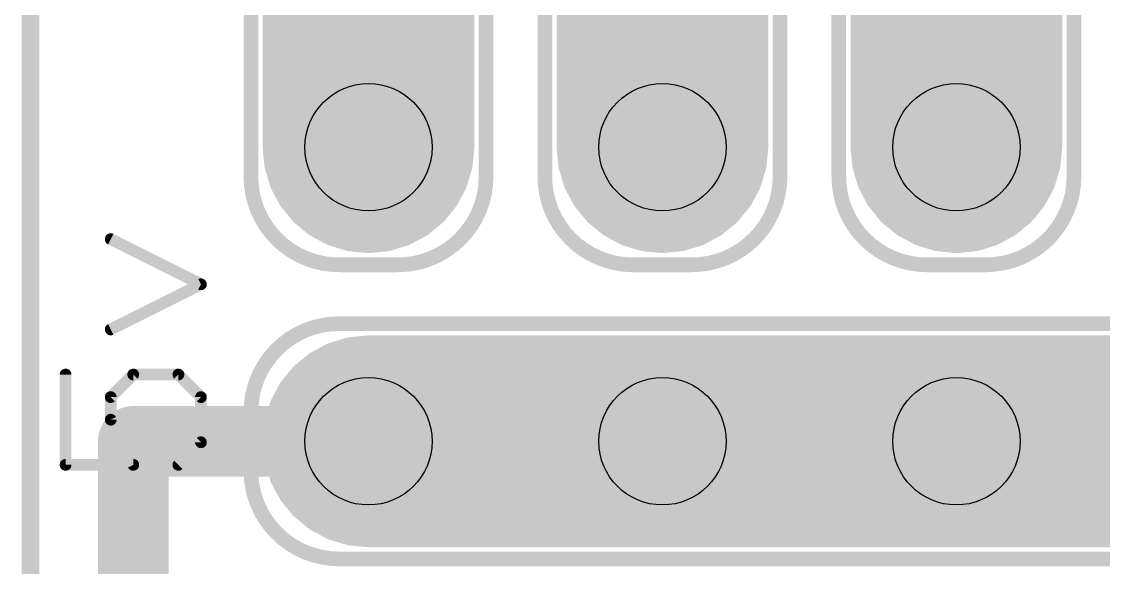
# Model space of a CAD drawing. Extents: x -0.4 to 91.5, y -0.3 to 57.4.
# Drawn here: x 34.85 to 44.2, y 28.76 to 33.47 of the extents above; entities that cross this region are included whole.
import ezdxf

# ---------------------------------------------------------------- set-up
doc = ezdxf.new("R2010")
doc.units = 0
for name, color, linetype in [('1', 12, 'CONTINUOUS'), ('16', 132, 'CONTINUOUS'), ('20', 53, 'CONTINUOUS'), ('21', 253, 'CONTINUOUS')]:
    doc.layers.add(name, color=color, linetype=linetype)

msp = doc.modelspace()

# ---------------------------------------------------------------- linework, layer by layer
at = {"layer": '1', "const_width": 0.3048}
for points in [[(37.084, 32.385), (37.084, 42.545)], [(38.608, 42.545), (38.608, 32.385)], [(39.624, 32.385), (39.624, 42.545)], [(41.148, 42.545), (41.148, 32.385)], [(42.164, 32.385), (42.164, 42.545)], [(43.688, 42.545), (43.688, 32.385)], [(37.084, 33.528), (38.608, 33.528)], [(39.624, 33.528), (41.148, 33.528)], [(42.164, 33.528), (43.688, 33.528)], [(37.084, 33.2232), (38.608, 33.2232)], [(39.624, 33.2232), (41.148, 33.2232)], [(42.164, 33.2232), (43.688, 33.2232)], [(37.084, 32.9184), (38.608, 32.9184)], [(39.624, 32.9184), (41.148, 32.9184)], [(42.164, 32.9184), (43.688, 32.9184)], [(37.084, 32.6136), (38.608, 32.6136)], [(39.624, 32.6136), (41.148, 32.6136)], [(42.164, 32.6136), (43.688, 32.6136)], [(37.0986, 32.2363), (37.084, 32.385)], [(38.608, 32.385), (38.5934, 32.2363)], [(39.6386, 32.2363), (39.624, 32.385)], [(41.148, 32.385), (41.1334, 32.2363)], [(42.1786, 32.2363), (42.164, 32.385)], [(43.688, 32.385), (43.6734, 32.2363)], [(37.0915, 32.3088), (38.6005, 32.3088)], [(39.6315, 32.3088), (41.1405, 32.3088)], [(42.1715, 32.3088), (43.6805, 32.3088)], [(37.142, 32.0934), (37.0986, 32.2363)], [(38.5934, 32.2363), (38.55, 32.0934)], [(39.682, 32.0934), (39.6386, 32.2363)], [(41.1334, 32.2363), (41.09, 32.0934)], [(42.222, 32.0934), (42.1786, 32.2363)], [(43.6734, 32.2363), (43.63, 32.0934)], [(37.2124, 31.9617), (37.142, 32.0934)], [(37.1898, 32.004), (38.5022, 32.004)], [(38.55, 32.0934), (38.4796, 31.9617)], [(39.7524, 31.9617), (39.682, 32.0934)], [(39.7298, 32.004), (41.0422, 32.004)], [(41.09, 32.0934), (41.0196, 31.9617)], [(42.2924, 31.9617), (42.222, 32.0934)], [(42.2698, 32.004), (43.5822, 32.004)], [(43.63, 32.0934), (43.5596, 31.9617)], [(37.3072, 31.8462), (37.2124, 31.9617)], [(38.4796, 31.9617), (38.3848, 31.8462)], [(39.8472, 31.8462), (39.7524, 31.9617)], [(41.0196, 31.9617), (40.9248, 31.8462)], [(42.3872, 31.8462), (42.2924, 31.9617)], [(43.5596, 31.9617), (43.4648, 31.8462)], [(37.4227, 31.7514), (37.3072, 31.8462)], [(38.3848, 31.8462), (38.2693, 31.7514)], [(39.9627, 31.7514), (39.8472, 31.8462)], [(40.9248, 31.8462), (40.8093, 31.7514)], [(42.5027, 31.7514), (42.3872, 31.8462)], [(43.4648, 31.8462), (43.3493, 31.7514)], [(37.5544, 31.681), (37.4227, 31.7514)], [(38.2693, 31.7514), (38.1376, 31.681)], [(40.0944, 31.681), (39.9627, 31.7514)], [(40.8093, 31.7514), (40.6776, 31.681)], [(42.6344, 31.681), (42.5027, 31.7514)], [(43.3493, 31.7514), (43.2176, 31.681)], [(37.5204, 31.6992), (38.1716, 31.6992)], [(37.6973, 31.6376), (37.5544, 31.681)], [(37.846, 31.623), (37.6973, 31.6376)], [(37.9947, 31.6376), (37.846, 31.623)], [(38.1376, 31.681), (37.9947, 31.6376)], [(40.0604, 31.6992), (40.7116, 31.6992)], [(40.2373, 31.6376), (40.0944, 31.681)], [(40.386, 31.623), (40.2373, 31.6376)], [(40.5347, 31.6376), (40.386, 31.623)], [(40.6776, 31.681), (40.5347, 31.6376)], [(42.6004, 31.6992), (43.2517, 31.6992)], [(42.7773, 31.6376), (42.6344, 31.681)], [(42.926, 31.623), (42.7773, 31.6376)], [(43.0747, 31.6376), (42.926, 31.623)], [(43.2176, 31.681), (43.0747, 31.6376)], [(37.6973, 30.5924), (37.846, 30.607)], [(37.846, 30.607), (65.786, 30.607)], [(37.4227, 30.4786), (37.5544, 30.549)], [(37.5544, 30.549), (37.6973, 30.5924)], [(37.3072, 30.3838), (37.4227, 30.4786)], [(37.4253, 30.48), (66.2067, 30.48)], [(37.2124, 30.2683), (37.3072, 30.3838)], [(37.142, 30.1366), (37.2124, 30.2683)], [(37.0986, 29.9937), (37.142, 30.1366)], [(37.1626, 30.1752), (66.4694, 30.1752)], [(37.084, 29.845), (37.0986, 29.9937)], [(37.0865, 29.8704), (66.5455, 29.8704)], [(37.0986, 29.6963), (37.084, 29.845)], [(37.142, 29.5534), (37.0986, 29.6963)], [(37.1383, 29.5656), (66.4937, 29.5656)], [(37.2124, 29.4217), (37.142, 29.5534)], [(37.3072, 29.3062), (37.2124, 29.4217)], [(37.4227, 29.2114), (37.3072, 29.3062)], [(37.3625, 29.2608), (66.2695, 29.2608)], [(37.5544, 29.141), (37.4227, 29.2114)], [(37.6973, 29.0976), (37.5544, 29.141)], [(37.846, 29.083), (37.6973, 29.0976)], [(65.786, 29.083), (37.846, 29.083)]]:
    msp.add_lwpolyline(points, dxfattribs=at)
at = {"layer": '1', "const_width": 0.1524}
for points in [[(37.084, 33.6042, 1), (37.084, 33.4518)], [(38.608, 33.4518, 1), (38.608, 33.6042)], [(39.624, 33.6042, 1), (39.624, 33.4518)], [(41.148, 33.4518, 1), (41.148, 33.6042)], [(42.164, 33.6042, 1), (42.164, 33.4518)], [(43.688, 33.4518, 1), (43.688, 33.6042)], [(37.084, 33.2994, 1), (37.084, 33.147)], [(38.608, 33.147, 1), (38.608, 33.2994)], [(39.624, 33.2994, 1), (39.624, 33.147)], [(41.148, 33.147, 1), (41.148, 33.2994)], [(42.164, 33.2994, 1), (42.164, 33.147)], [(43.688, 33.147, 1), (43.688, 33.2994)], [(37.084, 32.9946, 1), (37.084, 32.8422)], [(38.608, 32.8422, 1), (38.608, 32.9946)], [(39.624, 32.9946, 1), (39.624, 32.8422)], [(41.148, 32.8422, 1), (41.148, 32.9946)], [(42.164, 32.9946, 1), (42.164, 32.8422)], [(43.688, 32.8422, 1), (43.688, 32.9946)], [(37.084, 32.6898, 1), (37.084, 32.5374)], [(38.608, 32.5374, 1), (38.608, 32.6898)], [(39.624, 32.6898, 1), (39.624, 32.5374)], [(41.148, 32.5374, 1), (41.148, 32.6898)], [(42.164, 32.6898, 1), (42.164, 32.5374)], [(43.688, 32.5374, 1), (43.688, 32.6898)], [(37.1598, 32.3925, 1), (37.0082, 32.3775)], [(38.6838, 32.3775, 1), (38.5322, 32.3925)], [(39.6998, 32.3925, 1), (39.5482, 32.3775)], [(41.2238, 32.3775, 1), (41.0722, 32.3925)], [(42.2398, 32.3925, 1), (42.0882, 32.3775)], [(43.7638, 32.3775, 1), (43.6122, 32.3925)], [(37.0078, 32.385, 1), (37.1602, 32.385)], [(37.0915, 32.385, 1), (37.0915, 32.2326)], [(38.5318, 32.385, 1), (38.6842, 32.385)], [(38.6005, 32.2326, 1), (38.6005, 32.385)], [(39.5478, 32.385, 1), (39.7002, 32.385)], [(39.6315, 32.385, 1), (39.6315, 32.2326)], [(41.0718, 32.385, 1), (41.2242, 32.385)], [(41.1405, 32.2326, 1), (41.1405, 32.385)], [(42.0878, 32.385, 1), (42.2402, 32.385)], [(42.1715, 32.385, 1), (42.1715, 32.2326)], [(43.6118, 32.385, 1), (43.7642, 32.385)], [(43.6805, 32.2326, 1), (43.6805, 32.385)], [(37.1716, 32.2585, 1), (37.0257, 32.2142)], [(38.6663, 32.2142, 1), (38.5204, 32.2585)], [(39.7116, 32.2585, 1), (39.5657, 32.2142)], [(41.2063, 32.2142, 1), (41.0604, 32.2585)], [(42.2516, 32.2585, 1), (42.1057, 32.2142)], [(43.7463, 32.2142, 1), (43.6004, 32.2585)], [(37.0228, 32.2289, 1), (37.1745, 32.2438)], [(38.5175, 32.2438, 1), (38.6692, 32.2289)], [(39.5628, 32.2289, 1), (39.7145, 32.2438)], [(41.0575, 32.2438, 1), (41.2092, 32.2289)], [(42.1028, 32.2289, 1), (42.2545, 32.2438)], [(43.5975, 32.2438, 1), (43.7492, 32.2289)], [(37.2092, 32.1293, 1), (37.0748, 32.0575)], [(37.0691, 32.0713, 1), (37.2149, 32.1155)], [(37.1898, 32.0802, 1), (37.1898, 31.9278)], [(38.4771, 32.1155, 1), (38.6229, 32.0713)], [(38.6172, 32.0575, 1), (38.4828, 32.1293)], [(38.5022, 31.9278, 1), (38.5022, 32.0802)], [(39.7492, 32.1293, 1), (39.6148, 32.0575)], [(39.6091, 32.0713, 1), (39.7549, 32.1155)], [(39.7298, 32.0802, 1), (39.7298, 31.9278)], [(41.0171, 32.1155, 1), (41.1629, 32.0713)], [(41.1572, 32.0575, 1), (41.0228, 32.1293)], [(41.0422, 31.9278, 1), (41.0422, 32.0802)], [(42.2892, 32.1293, 1), (42.1548, 32.0575)], [(42.1491, 32.0713, 1), (42.2949, 32.1155)], [(42.2698, 32.0802, 1), (42.2698, 31.9278)], [(43.5571, 32.1155, 1), (43.7029, 32.0713)], [(43.6972, 32.0575, 1), (43.5628, 32.1293)], [(43.5822, 31.9278, 1), (43.5822, 32.0802)], [(37.2713, 32.01, 1), (37.1535, 31.9133)], [(37.1452, 31.9257, 1), (37.2796, 31.9976)], [(38.4124, 31.9976, 1), (38.5468, 31.9257)], [(38.5385, 31.9133, 1), (38.4207, 32.01)], [(39.8113, 32.01, 1), (39.6935, 31.9133)], [(39.6852, 31.9257, 1), (39.8196, 31.9976)], [(40.9524, 31.9976, 1), (41.0868, 31.9257)], [(41.0785, 31.9133, 1), (40.9607, 32.01)], [(42.3513, 32.01, 1), (42.2335, 31.9133)], [(42.2252, 31.9257, 1), (42.3596, 31.9976)], [(43.4924, 31.9976, 1), (43.6268, 31.9257)], [(43.6185, 31.9133, 1), (43.5007, 32.01)], [(37.3555, 31.9051, 1), (37.2588, 31.7873)], [(37.2483, 31.7978, 1), (37.3661, 31.8945)], [(38.3259, 31.8945, 1), (38.4437, 31.7978)], [(38.4332, 31.7873, 1), (38.3365, 31.9051)], [(39.8955, 31.9051, 1), (39.7988, 31.7873)], [(39.7883, 31.7978, 1), (39.9061, 31.8945)], [(40.8659, 31.8945, 1), (40.9837, 31.7978)], [(40.9732, 31.7873, 1), (40.8765, 31.9051)], [(42.4355, 31.9051, 1), (42.3388, 31.7873)], [(42.3283, 31.7978, 1), (42.4461, 31.8945)], [(43.4059, 31.8945, 1), (43.5237, 31.7978)], [(43.5132, 31.7873, 1), (43.4165, 31.9051)], [(37.4586, 31.8186, 1), (37.3867, 31.6842)], [(37.3743, 31.6925, 1), (37.471, 31.8103)], [(38.221, 31.8103, 1), (38.3177, 31.6925)], [(38.3053, 31.6842, 1), (38.2334, 31.8186)], [(39.9986, 31.8186, 1), (39.9267, 31.6842)], [(39.9143, 31.6925, 1), (40.011, 31.8103)], [(40.761, 31.8103, 1), (40.8577, 31.6925)], [(40.8453, 31.6842, 1), (40.7734, 31.8186)], [(42.5386, 31.8186, 1), (42.4667, 31.6842)], [(42.4543, 31.6925, 1), (42.551, 31.8103)], [(43.301, 31.8103, 1), (43.3977, 31.6925)], [(43.3853, 31.6842, 1), (43.3134, 31.8186)], [(37.5204, 31.7754, 1), (37.5204, 31.623)], [(37.5765, 31.7539, 1), (37.5323, 31.6081)], [(37.5185, 31.6138, 1), (37.5903, 31.7482)], [(37.7048, 31.7135, 1), (37.6899, 31.5618)], [(37.6752, 31.5647, 1), (37.7195, 31.7106)], [(37.9725, 31.7106, 1), (38.0168, 31.5647)], [(38.0021, 31.5618, 1), (37.9872, 31.7135)], [(38.1017, 31.7482, 1), (38.1735, 31.6138)], [(38.1597, 31.6081, 1), (38.1155, 31.7539)], [(38.1716, 31.623, 1), (38.1716, 31.7754)], [(40.0604, 31.7754, 1), (40.0604, 31.623)], [(40.1165, 31.7539, 1), (40.0723, 31.6081)], [(40.0585, 31.6138, 1), (40.1303, 31.7482)], [(40.2448, 31.7135, 1), (40.2299, 31.5618)], [(40.2152, 31.5647, 1), (40.2595, 31.7106)], [(40.5125, 31.7106, 1), (40.5568, 31.5647)], [(40.5421, 31.5618, 1), (40.5272, 31.7135)], [(40.6417, 31.7482, 1), (40.7135, 31.6138)], [(40.6997, 31.6081, 1), (40.6555, 31.7539)], [(40.7116, 31.623, 1), (40.7116, 31.7754)], [(42.6004, 31.7754, 1), (42.6004, 31.623)], [(42.6565, 31.7539, 1), (42.6123, 31.6081)], [(42.5985, 31.6138, 1), (42.6703, 31.7482)], [(42.7848, 31.7135, 1), (42.7699, 31.5618)], [(42.7552, 31.5647, 1), (42.7995, 31.7106)], [(43.0525, 31.7106, 1), (43.0968, 31.5647)], [(43.0821, 31.5618, 1), (43.0672, 31.7135)], [(43.1817, 31.7482, 1), (43.2535, 31.6138)], [(43.2397, 31.6081, 1), (43.1955, 31.7539)], [(43.2517, 31.623, 1), (43.2517, 31.7754)], [(37.8385, 31.6988, 1), (37.8535, 31.5472)], [(37.8385, 31.5472, 1), (37.8535, 31.6988)], [(40.3785, 31.6988, 1), (40.3935, 31.5472)], [(40.3785, 31.5472, 1), (40.3935, 31.6988)], [(42.9185, 31.6988, 1), (42.9335, 31.5472)], [(42.9185, 31.5472, 1), (42.9335, 31.6988)], [(37.846, 30.6832, 1), (37.846, 30.5308)], [(37.8535, 30.5312, 1), (37.8385, 30.6828)], [(37.5323, 30.6219, 1), (37.5765, 30.4761)], [(37.5903, 30.4818, 1), (37.5185, 30.6162)], [(37.6899, 30.6682, 1), (37.7048, 30.5165)], [(37.7195, 30.5194, 1), (37.6752, 30.6653)], [(37.3867, 30.5458, 1), (37.4586, 30.4114)], [(37.4253, 30.5562, 1), (37.4253, 30.4038)], [(37.471, 30.4197, 1), (37.3743, 30.5375)], [(37.2588, 30.4427, 1), (37.3555, 30.3249)], [(37.3661, 30.3355, 1), (37.2483, 30.4322)], [(37.1535, 30.3167, 1), (37.2713, 30.22)], [(37.2796, 30.2324, 1), (37.1452, 30.3043)], [(37.2149, 30.1145, 1), (37.0691, 30.1587)], [(37.1626, 30.2514, 1), (37.1626, 30.099)], [(37.0748, 30.1725, 1), (37.2092, 30.1007)], [(37.1745, 29.9862, 1), (37.0228, 30.0011)], [(37.0865, 29.9466, 1), (37.0865, 29.7942)], [(37.0257, 30.0158, 1), (37.1716, 29.9715)], [(37.1598, 29.8525, 1), (37.0082, 29.8375)], [(37.0082, 29.8525, 1), (37.1598, 29.8375)], [(37.1716, 29.7185, 1), (37.0257, 29.6742)], [(37.0228, 29.6889, 1), (37.1745, 29.7038)], [(37.1383, 29.6418, 1), (37.1383, 29.4894)], [(37.2092, 29.5893, 1), (37.0748, 29.5175)], [(37.0691, 29.5313, 1), (37.2149, 29.5755)], [(37.2713, 29.47, 1), (37.1535, 29.3733)], [(37.1452, 29.3857, 1), (37.2796, 29.4576)], [(37.3555, 29.3651, 1), (37.2588, 29.2473)], [(37.2483, 29.2578, 1), (37.3661, 29.3545)], [(37.3625, 29.337, 1), (37.3625, 29.1846)], [(37.4586, 29.2786, 1), (37.3867, 29.1442)], [(37.3743, 29.1525, 1), (37.471, 29.2703)], [(37.5765, 29.2139, 1), (37.5323, 29.0681)], [(37.5185, 29.0738, 1), (37.5903, 29.2082)], [(37.7048, 29.1735, 1), (37.6899, 29.0218)], [(37.6752, 29.0247, 1), (37.7195, 29.1706)], [(37.846, 29.1592, 1), (37.846, 29.0068)], [(37.8385, 29.0072, 1), (37.8535, 29.1588)]]:
    msp.add_lwpolyline(points, format="xyb", dxfattribs=at)
at = {"layer": '16'}
for points, const_width in [([(37.084, 42.545), (37.084, 32.385)], 0.3048), ([(38.608, 32.385), (38.608, 42.545)], 0.3048), ([(39.624, 42.545), (39.624, 32.385)], 0.3048), ([(41.148, 32.385), (41.148, 42.545)], 0.3048), ([(42.164, 42.545), (42.164, 32.385)], 0.3048), ([(43.688, 32.385), (43.688, 42.545)], 0.3048), ([(37.084, 33.528), (38.608, 33.528)], 0.3048), ([(39.624, 33.528), (41.148, 33.528)], 0.3048), ([(42.164, 33.528), (43.688, 33.528)], 0.3048), ([(37.084, 33.2232), (38.608, 33.2232)], 0.3048), ([(39.624, 33.2232), (41.148, 33.2232)], 0.3048), ([(42.164, 33.2232), (43.688, 33.2232)], 0.3048), ([(37.084, 32.9184), (38.608, 32.9184)], 0.3048), ([(39.624, 32.9184), (41.148, 32.9184)], 0.3048), ([(42.164, 32.9184), (43.688, 32.9184)], 0.3048), ([(37.084, 32.6136), (38.608, 32.6136)], 0.3048), ([(39.624, 32.6136), (41.148, 32.6136)], 0.3048), ([(42.164, 32.6136), (43.688, 32.6136)], 0.3048), ([(37.084, 32.385), (37.0986, 32.2363)], 0.3048), ([(38.5934, 32.2363), (38.608, 32.385)], 0.3048), ([(39.624, 32.385), (39.6386, 32.2363)], 0.3048), ([(41.1334, 32.2363), (41.148, 32.385)], 0.3048), ([(42.164, 32.385), (42.1786, 32.2363)], 0.3048), ([(43.6734, 32.2363), (43.688, 32.385)], 0.3048), ([(37.0915, 32.3088), (38.6005, 32.3088)], 0.3048), ([(39.6315, 32.3088), (41.1405, 32.3088)], 0.3048), ([(42.1715, 32.3088), (43.6805, 32.3088)], 0.3048), ([(37.0986, 32.2363), (37.142, 32.0934)], 0.3048), ([(38.55, 32.0934), (38.5934, 32.2363)], 0.3048), ([(39.6386, 32.2363), (39.682, 32.0934)], 0.3048), ([(41.09, 32.0934), (41.1334, 32.2363)], 0.3048), ([(42.1786, 32.2363), (42.222, 32.0934)], 0.3048), ([(43.63, 32.0934), (43.6734, 32.2363)], 0.3048), ([(37.142, 32.0934), (37.2124, 31.9617)], 0.3048), ([(37.1898, 32.004), (38.5022, 32.004)], 0.3048), ([(38.4796, 31.9617), (38.55, 32.0934)], 0.3048), ([(39.682, 32.0934), (39.7524, 31.9617)], 0.3048), ([(39.7298, 32.004), (41.0422, 32.004)], 0.3048), ([(41.0196, 31.9617), (41.09, 32.0934)], 0.3048), ([(42.222, 32.0934), (42.2924, 31.9617)], 0.3048), ([(42.2698, 32.004), (43.5822, 32.004)], 0.3048), ([(43.5596, 31.9617), (43.63, 32.0934)], 0.3048), ([(37.2124, 31.9617), (37.3072, 31.8462)], 0.3048), ([(38.3848, 31.8462), (38.4796, 31.9617)], 0.3048), ([(39.7524, 31.9617), (39.8472, 31.8462)], 0.3048), ([(40.9248, 31.8462), (41.0196, 31.9617)], 0.3048), ([(42.2924, 31.9617), (42.3872, 31.8462)], 0.3048), ([(43.4648, 31.8462), (43.5596, 31.9617)], 0.3048), ([(37.3072, 31.8462), (37.4227, 31.7514)], 0.3048), ([(38.2693, 31.7514), (38.3848, 31.8462)], 0.3048), ([(39.8472, 31.8462), (39.9627, 31.7514)], 0.3048), ([(40.8093, 31.7514), (40.9248, 31.8462)], 0.3048), ([(42.3872, 31.8462), (42.5027, 31.7514)], 0.3048), ([(43.3493, 31.7514), (43.4648, 31.8462)], 0.3048), ([(37.4227, 31.7514), (37.5544, 31.681)], 0.3048), ([(38.1376, 31.681), (38.2693, 31.7514)], 0.3048), ([(39.9627, 31.7514), (40.0944, 31.681)], 0.3048), ([(40.6776, 31.681), (40.8093, 31.7514)], 0.3048), ([(42.5027, 31.7514), (42.6344, 31.681)], 0.3048), ([(43.2176, 31.681), (43.3493, 31.7514)], 0.3048), ([(37.5204, 31.6992), (38.1716, 31.6992)], 0.3048), ([(37.5544, 31.681), (37.6973, 31.6376)], 0.3048), ([(37.6973, 31.6376), (37.846, 31.623)], 0.3048), ([(37.846, 31.623), (37.9947, 31.6376)], 0.3048), ([(37.9947, 31.6376), (38.1376, 31.681)], 0.3048), ([(40.0603, 31.6992), (40.7116, 31.6992)], 0.3048), ([(40.0944, 31.681), (40.2373, 31.6376)], 0.3048), ([(40.2373, 31.6376), (40.386, 31.623)], 0.3048), ([(40.386, 31.623), (40.5347, 31.6376)], 0.3048), ([(40.5347, 31.6376), (40.6776, 31.681)], 0.3048), ([(42.6003, 31.6992), (43.2516, 31.6992)], 0.3048), ([(42.6344, 31.681), (42.7773, 31.6376)], 0.3048), ([(42.7773, 31.6376), (42.926, 31.623)], 0.3048), ([(42.926, 31.623), (43.0747, 31.6376)], 0.3048), ([(43.0747, 31.6376), (43.2176, 31.681)], 0.3048), ([(37.846, 30.607), (37.6973, 30.5924)], 0.3048), ([(65.786, 30.607), (37.846, 30.607)], 0.3048), ([(37.5544, 30.549), (37.4227, 30.4786)], 0.3048), ([(37.6973, 30.5924), (37.5544, 30.549)], 0.3048), ([(37.4227, 30.4786), (37.3072, 30.3838)], 0.3048), ([(37.4253, 30.48), (66.2067, 30.48)], 0.3048), ([(37.3072, 30.3838), (37.2124, 30.2683)], 0.3048), ([(37.2124, 30.2683), (37.142, 30.1366)], 0.3048), ([(37.142, 30.1366), (37.0986, 29.9937)], 0.3048), ([(37.1626, 30.1752), (66.4694, 30.1752)], 0.3048), ([(35.814, 25.019), (35.814, 29.845)], 0.6096), ([(35.814, 29.845), (37.846, 29.845)], 0.6096), ([(37.0986, 29.9937), (37.084, 29.845)], 0.3048), ([(37.0865, 29.8704), (66.5455, 29.8704)], 0.3048), ([(37.084, 29.845), (37.0986, 29.6963)], 0.3048), ([(37.0986, 29.6963), (37.142, 29.5534)], 0.3048), ([(37.1383, 29.5656), (66.4937, 29.5656)], 0.3048), ([(37.142, 29.5534), (37.2124, 29.4217)], 0.3048), ([(37.2124, 29.4217), (37.3072, 29.3062)], 0.3048), ([(37.3072, 29.3062), (37.4227, 29.2114)], 0.3048), ([(37.3625, 29.2608), (66.2695, 29.2608)], 0.3048), ([(37.4227, 29.2114), (37.5544, 29.141)], 0.3048), ([(37.5544, 29.141), (37.6973, 29.0976)], 0.3048), ([(37.6973, 29.0976), (37.846, 29.083)], 0.3048), ([(37.846, 29.083), (65.786, 29.083)], 0.3048)]:
    msp.add_lwpolyline(points, dxfattribs=dict(at, const_width=const_width))
for points, const_width in [([(37.084, 33.6042, 1), (37.084, 33.4518)], 0.1524), ([(38.608, 33.4518, 1), (38.608, 33.6042)], 0.1524), ([(39.624, 33.6042, 1), (39.624, 33.4518)], 0.1524), ([(41.148, 33.4518, 1), (41.148, 33.6042)], 0.1524), ([(42.164, 33.6042, 1), (42.164, 33.4518)], 0.1524), ([(43.688, 33.4518, 1), (43.688, 33.6042)], 0.1524), ([(37.084, 33.2994, 1), (37.084, 33.147)], 0.1524), ([(38.608, 33.147, 1), (38.608, 33.2994)], 0.1524), ([(39.624, 33.2994, 1), (39.624, 33.147)], 0.1524), ([(41.148, 33.147, 1), (41.148, 33.2994)], 0.1524), ([(42.164, 33.2994, 1), (42.164, 33.147)], 0.1524), ([(43.688, 33.147, 1), (43.688, 33.2994)], 0.1524), ([(37.084, 32.9946, 1), (37.084, 32.8422)], 0.1524), ([(38.608, 32.8422, 1), (38.608, 32.9946)], 0.1524), ([(39.624, 32.9946, 1), (39.624, 32.8422)], 0.1524), ([(41.148, 32.8422, 1), (41.148, 32.9946)], 0.1524), ([(42.164, 32.9946, 1), (42.164, 32.8422)], 0.1524), ([(43.688, 32.8422, 1), (43.688, 32.9946)], 0.1524), ([(37.084, 32.6898, 1), (37.084, 32.5374)], 0.1524), ([(38.608, 32.5374, 1), (38.608, 32.6898)], 0.1524), ([(39.624, 32.6898, 1), (39.624, 32.5374)], 0.1524), ([(41.148, 32.5374, 1), (41.148, 32.6898)], 0.1524), ([(42.164, 32.6898, 1), (42.164, 32.5374)], 0.1524), ([(43.688, 32.5374, 1), (43.688, 32.6898)], 0.1524), ([(37.1598, 32.3925, 1), (37.0082, 32.3775)], 0.1524), ([(38.6838, 32.3775, 1), (38.5322, 32.3925)], 0.1524), ([(39.6998, 32.3925, 1), (39.5482, 32.3775)], 0.1524), ([(41.2238, 32.3775, 1), (41.0722, 32.3925)], 0.1524), ([(42.2398, 32.3925, 1), (42.0882, 32.3775)], 0.1524), ([(43.7638, 32.3775, 1), (43.6122, 32.3925)], 0.1524), ([(37.0078, 32.385, 1), (37.1602, 32.385)], 0.1524), ([(37.0915, 32.385, 1), (37.0915, 32.2326)], 0.1524), ([(38.5318, 32.385, 1), (38.6842, 32.385)], 0.1524), ([(38.6005, 32.2326, 1), (38.6005, 32.385)], 0.1524), ([(39.5478, 32.385, 1), (39.7002, 32.385)], 0.1524), ([(39.6315, 32.385, 1), (39.6315, 32.2326)], 0.1524), ([(41.0718, 32.385, 1), (41.2242, 32.385)], 0.1524), ([(41.1405, 32.2326, 1), (41.1405, 32.385)], 0.1524), ([(42.0878, 32.385, 1), (42.2402, 32.385)], 0.1524), ([(42.1715, 32.385, 1), (42.1715, 32.2326)], 0.1524), ([(43.6118, 32.385, 1), (43.7642, 32.385)], 0.1524), ([(43.6805, 32.2326, 1), (43.6805, 32.385)], 0.1524), ([(37.1716, 32.2585, 1), (37.0257, 32.2142)], 0.1524), ([(38.6663, 32.2142, 1), (38.5204, 32.2585)], 0.1524), ([(39.7116, 32.2585, 1), (39.5657, 32.2142)], 0.1524), ([(41.2063, 32.2142, 1), (41.0604, 32.2585)], 0.1524), ([(42.2516, 32.2585, 1), (42.1057, 32.2142)], 0.1524), ([(43.7463, 32.2142, 1), (43.6004, 32.2585)], 0.1524), ([(37.0228, 32.2289, 1), (37.1745, 32.2438)], 0.1524), ([(38.5175, 32.2438, 1), (38.6692, 32.2289)], 0.1524), ([(39.5628, 32.2289, 1), (39.7145, 32.2438)], 0.1524), ([(41.0575, 32.2438, 1), (41.2092, 32.2289)], 0.1524), ([(42.1028, 32.2289, 1), (42.2545, 32.2438)], 0.1524), ([(43.5975, 32.2438, 1), (43.7492, 32.2289)], 0.1524), ([(37.2092, 32.1293, 1), (37.0748, 32.0575)], 0.1524), ([(37.0691, 32.0713, 1), (37.2149, 32.1155)], 0.1524), ([(37.1898, 32.0802, 1), (37.1898, 31.9278)], 0.1524), ([(38.4771, 32.1155, 1), (38.6229, 32.0713)], 0.1524), ([(38.6172, 32.0575, 1), (38.4828, 32.1293)], 0.1524), ([(38.5022, 31.9278, 1), (38.5022, 32.0802)], 0.1524), ([(39.7492, 32.1293, 1), (39.6148, 32.0575)], 0.1524), ([(39.6091, 32.0713, 1), (39.7549, 32.1155)], 0.1524), ([(39.7298, 32.0802, 1), (39.7298, 31.9278)], 0.1524), ([(41.0171, 32.1155, 1), (41.1629, 32.0713)], 0.1524), ([(41.1572, 32.0575, 1), (41.0228, 32.1293)], 0.1524), ([(41.0422, 31.9278, 1), (41.0422, 32.0802)], 0.1524), ([(42.2892, 32.1293, 1), (42.1548, 32.0575)], 0.1524), ([(42.1491, 32.0713, 1), (42.2949, 32.1155)], 0.1524), ([(42.2698, 32.0802, 1), (42.2698, 31.9278)], 0.1524), ([(43.5571, 32.1155, 1), (43.7029, 32.0713)], 0.1524), ([(43.6972, 32.0575, 1), (43.5628, 32.1293)], 0.1524), ([(43.5822, 31.9278, 1), (43.5822, 32.0802)], 0.1524), ([(37.2713, 32.01, 1), (37.1535, 31.9133)], 0.1524), ([(37.1452, 31.9257, 1), (37.2796, 31.9976)], 0.1524), ([(38.4124, 31.9976, 1), (38.5468, 31.9257)], 0.1524), ([(38.5385, 31.9133, 1), (38.4207, 32.01)], 0.1524), ([(39.8113, 32.01, 1), (39.6935, 31.9133)], 0.1524), ([(39.6852, 31.9257, 1), (39.8196, 31.9976)], 0.1524), ([(40.9524, 31.9976, 1), (41.0868, 31.9257)], 0.1524), ([(41.0785, 31.9133, 1), (40.9607, 32.01)], 0.1524), ([(42.3513, 32.01, 1), (42.2335, 31.9133)], 0.1524), ([(42.2252, 31.9257, 1), (42.3596, 31.9976)], 0.1524), ([(43.4924, 31.9976, 1), (43.6268, 31.9257)], 0.1524), ([(43.6185, 31.9133, 1), (43.5007, 32.01)], 0.1524), ([(37.3555, 31.9051, 1), (37.2588, 31.7873)], 0.1524), ([(37.2483, 31.7978, 1), (37.3661, 31.8945)], 0.1524), ([(38.3259, 31.8945, 1), (38.4437, 31.7978)], 0.1524), ([(38.4332, 31.7873, 1), (38.3365, 31.9051)], 0.1524), ([(39.8955, 31.9051, 1), (39.7988, 31.7873)], 0.1524), ([(39.7883, 31.7978, 1), (39.9061, 31.8945)], 0.1524), ([(40.8659, 31.8945, 1), (40.9837, 31.7978)], 0.1524), ([(40.9732, 31.7873, 1), (40.8765, 31.9051)], 0.1524), ([(42.4355, 31.9051, 1), (42.3388, 31.7873)], 0.1524), ([(42.3283, 31.7978, 1), (42.4461, 31.8945)], 0.1524), ([(43.4059, 31.8945, 1), (43.5237, 31.7978)], 0.1524), ([(43.5132, 31.7873, 1), (43.4165, 31.9051)], 0.1524), ([(37.4586, 31.8186, 1), (37.3867, 31.6842)], 0.1524), ([(37.3743, 31.6925, 1), (37.471, 31.8103)], 0.1524), ([(38.221, 31.8103, 1), (38.3177, 31.6925)], 0.1524), ([(38.3053, 31.6842, 1), (38.2334, 31.8186)], 0.1524), ([(39.9986, 31.8186, 1), (39.9267, 31.6842)], 0.1524), ([(39.9143, 31.6925, 1), (40.011, 31.8103)], 0.1524), ([(40.761, 31.8103, 1), (40.8577, 31.6925)], 0.1524), ([(40.8453, 31.6842, 1), (40.7734, 31.8186)], 0.1524), ([(42.5386, 31.8186, 1), (42.4667, 31.6842)], 0.1524), ([(42.4543, 31.6925, 1), (42.551, 31.8103)], 0.1524), ([(43.301, 31.8103, 1), (43.3977, 31.6925)], 0.1524), ([(43.3853, 31.6842, 1), (43.3134, 31.8186)], 0.1524), ([(37.5204, 31.7754, 1), (37.5204, 31.623)], 0.1524), ([(37.5765, 31.7539, 1), (37.5323, 31.6081)], 0.1524), ([(37.5185, 31.6138, 1), (37.5903, 31.7482)], 0.1524), ([(37.7048, 31.7135, 1), (37.6899, 31.5618)], 0.1524), ([(37.6752, 31.5647, 1), (37.7195, 31.7106)], 0.1524), ([(37.9725, 31.7106, 1), (38.0168, 31.5647)], 0.1524), ([(38.0021, 31.5618, 1), (37.9872, 31.7135)], 0.1524), ([(38.1017, 31.7482, 1), (38.1735, 31.6138)], 0.1524), ([(38.1597, 31.6081, 1), (38.1155, 31.7539)], 0.1524), ([(38.1716, 31.623, 1), (38.1716, 31.7754)], 0.1524), ([(40.0603, 31.7754, 1), (40.0603, 31.623)], 0.1524), ([(40.1165, 31.7539, 1), (40.0723, 31.6081)], 0.1524), ([(40.0585, 31.6138, 1), (40.1303, 31.7482)], 0.1524), ([(40.2448, 31.7135, 1), (40.2299, 31.5618)], 0.1524), ([(40.2152, 31.5647, 1), (40.2595, 31.7106)], 0.1524), ([(40.5125, 31.7106, 1), (40.5568, 31.5647)], 0.1524), ([(40.5421, 31.5618, 1), (40.5272, 31.7135)], 0.1524), ([(40.6417, 31.7482, 1), (40.7135, 31.6138)], 0.1524), ([(40.6997, 31.6081, 1), (40.6555, 31.7539)], 0.1524), ([(40.7116, 31.623, 1), (40.7116, 31.7754)], 0.1524), ([(42.6003, 31.7754, 1), (42.6003, 31.623)], 0.1524), ([(42.6565, 31.7539, 1), (42.6123, 31.6081)], 0.1524), ([(42.5985, 31.6138, 1), (42.6703, 31.7482)], 0.1524), ([(42.7848, 31.7135, 1), (42.7699, 31.5618)], 0.1524), ([(42.7552, 31.5647, 1), (42.7995, 31.7106)], 0.1524), ([(43.0525, 31.7106, 1), (43.0968, 31.5647)], 0.1524), ([(43.0821, 31.5618, 1), (43.0672, 31.7135)], 0.1524), ([(43.1817, 31.7482, 1), (43.2535, 31.6138)], 0.1524), ([(43.2397, 31.6081, 1), (43.1955, 31.7539)], 0.1524), ([(43.2516, 31.623, 1), (43.2516, 31.7754)], 0.1524), ([(37.8385, 31.6988, 1), (37.8535, 31.5472)], 0.1524), ([(37.8385, 31.5472, 1), (37.8535, 31.6988)], 0.1524), ([(40.3785, 31.6988, 1), (40.3935, 31.5472)], 0.1524), ([(40.3785, 31.5472, 1), (40.3935, 31.6988)], 0.1524), ([(42.9185, 31.6988, 1), (42.9335, 31.5472)], 0.1524), ([(42.9185, 31.5472, 1), (42.9335, 31.6988)], 0.1524), ([(37.846, 30.6832, 1), (37.846, 30.5308)], 0.1524), ([(37.8535, 30.5312, 1), (37.8385, 30.6828)], 0.1524), ([(37.5323, 30.6219, 1), (37.5765, 30.4761)], 0.1524), ([(37.5903, 30.4818, 1), (37.5185, 30.6162)], 0.1524), ([(37.6899, 30.6682, 1), (37.7048, 30.5165)], 0.1524), ([(37.7195, 30.5194, 1), (37.6752, 30.6653)], 0.1524), ([(37.3867, 30.5458, 1), (37.4586, 30.4114)], 0.1524), ([(37.4253, 30.5562, 1), (37.4253, 30.4038)], 0.1524), ([(37.471, 30.4197, 1), (37.3743, 30.5375)], 0.1524), ([(37.2588, 30.4427, 1), (37.3555, 30.3249)], 0.1524), ([(37.3661, 30.3355, 1), (37.2483, 30.4322)], 0.1524), ([(37.1535, 30.3167, 1), (37.2713, 30.22)], 0.1524), ([(37.2796, 30.2324, 1), (37.1452, 30.3043)], 0.1524), ([(37.2149, 30.1145, 1), (37.0691, 30.1587)], 0.1524), ([(37.1626, 30.2514, 1), (37.1626, 30.099)], 0.1524), ([(37.0748, 30.1725, 1), (37.2092, 30.1007)], 0.1524), ([(35.9664, 29.845, 1), (35.6616, 29.845)], 0.3048), ([(35.814, 29.9974, 1), (35.814, 29.6926)], 0.3048), ([(37.1745, 29.9862, 1), (37.0228, 30.0011)], 0.1524), ([(37.846, 29.6926, 1), (37.846, 29.9974)], 0.3048), ([(37.0865, 29.9466, 1), (37.0865, 29.7942)], 0.1524), ([(37.0257, 30.0158, 1), (37.1716, 29.9715)], 0.1524), ([(37.1598, 29.8525, 1), (37.0082, 29.8375)], 0.1524), ([(37.0082, 29.8525, 1), (37.1598, 29.8375)], 0.1524), ([(37.1716, 29.7185, 1), (37.0257, 29.6742)], 0.1524), ([(37.0228, 29.6889, 1), (37.1745, 29.7038)], 0.1524), ([(37.1383, 29.6418, 1), (37.1383, 29.4894)], 0.1524), ([(37.2092, 29.5893, 1), (37.0748, 29.5175)], 0.1524), ([(37.0691, 29.5313, 1), (37.2149, 29.5755)], 0.1524), ([(37.2713, 29.47, 1), (37.1535, 29.3733)], 0.1524), ([(37.1452, 29.3857, 1), (37.2796, 29.4576)], 0.1524), ([(37.3555, 29.3651, 1), (37.2588, 29.2473)], 0.1524), ([(37.2483, 29.2578, 1), (37.3661, 29.3545)], 0.1524), ([(37.3625, 29.337, 1), (37.3625, 29.1846)], 0.1524), ([(37.4586, 29.2786, 1), (37.3867, 29.1442)], 0.1524), ([(37.3743, 29.1525, 1), (37.471, 29.2703)], 0.1524), ([(37.5765, 29.2139, 1), (37.5323, 29.0681)], 0.1524), ([(37.5185, 29.0738, 1), (37.5903, 29.2082)], 0.1524), ([(37.7048, 29.1735, 1), (37.6899, 29.0218)], 0.1524), ([(37.6752, 29.0247, 1), (37.7195, 29.1706)], 0.1524), ([(37.846, 29.1592, 1), (37.846, 29.0068)], 0.1524), ([(37.8385, 29.0072, 1), (37.8535, 29.1588)], 0.1524)]:
    msp.add_lwpolyline(points, format="xyb", dxfattribs=dict(at, const_width=const_width))
at = {"layer": '20'}
for centre in [(37.846, 32.385), (40.386, 32.385), (42.926, 32.385), (37.846, 29.845), (40.386, 29.845), (42.926, 29.845)]:
    msp.add_circle(centre, 0.55, dxfattribs=at)
at = {"layer": '21'}
for points, const_width in [([(34.925, 8.128), (34.925, 43.688)], 0.1524), ([(36.83, 32.131), (36.83, 42.799)], 0.127), ([(38.862, 42.799), (38.862, 32.131)], 0.127), ([(39.37, 32.131), (39.37, 42.799)], 0.127), ([(41.402, 42.799), (41.402, 32.131)], 0.127), ([(41.91, 32.131), (41.91, 42.799)], 0.127), ([(43.942, 42.799), (43.942, 32.131)], 0.127), ([(36.3982, 31.201), (35.6186, 31.5908)], 0.1016), ([(38.1, 31.369), (37.592, 31.369)], 0.127), ([(40.64, 31.369), (40.132, 31.369)], 0.127), ([(43.18, 31.369), (42.672, 31.369)], 0.127), ([(35.6186, 30.8112), (36.3982, 31.201)], 0.1016), ([(37.592, 30.861), (66.04, 30.861)], 0.127), ([(35.2288, 30.4214), (35.2288, 29.6418)], 0.1016), ([(35.6186, 30.2265), (35.8135, 30.4214)], 0.1016), ([(35.8135, 30.4214), (36.2033, 30.4214)], 0.1016), ([(36.2033, 30.4214), (36.3982, 30.2265)], 0.1016), ([(35.6186, 30.0316), (35.6186, 30.2265)], 0.1016), ([(36.3982, 30.2265), (36.3982, 29.8367)], 0.1016), ([(36.83, 29.591), (36.83, 30.099)], 0.127), ([(35.8135, 29.6418), (35.6186, 30.0316)], 0.1016), ([(36.3982, 29.8367), (36.2033, 29.6418)], 0.1016), ([(35.2288, 29.6418), (35.8135, 29.6418)], 0.1016), ([(66.04, 28.829), (37.592, 28.829)], 0.127)]:
    msp.add_lwpolyline(points, dxfattribs=dict(at, const_width=const_width))
for points, const_width in [([(36.8618, 32.131, 1), (36.7982, 32.131)], 0.0635), ([(36.7982, 32.131, 1), (36.8618, 32.131)], 0.0635), ([(36.83, 32.131, 0.4142), (37.592, 31.369)], 0.127), ([(38.1, 31.369, 0.4142), (38.862, 32.131)], 0.127), ([(38.8938, 32.131, 1), (38.8302, 32.131)], 0.0635), ([(38.8302, 32.131, 1), (38.8938, 32.131)], 0.0635), ([(39.37, 32.131, 0.4142), (40.132, 31.369)], 0.127), ([(39.4018, 32.131, 1), (39.3383, 32.131)], 0.0635), ([(39.3383, 32.131, 1), (39.4018, 32.131)], 0.0635), ([(40.64, 31.369, 0.4142), (41.402, 32.131)], 0.127), ([(41.4338, 32.131, 1), (41.3702, 32.131)], 0.0635), ([(41.3702, 32.131, 1), (41.4338, 32.131)], 0.0635), ([(41.91, 32.131, 0.4142), (42.672, 31.369)], 0.127), ([(41.9418, 32.131, 1), (41.8783, 32.131)], 0.0635), ([(41.8783, 32.131, 1), (41.9418, 32.131)], 0.0635), ([(43.18, 31.369, 0.4142), (43.942, 32.131)], 0.127), ([(43.9738, 32.131, 1), (43.9102, 32.131)], 0.0635), ([(43.9102, 32.131, 1), (43.9738, 32.131)], 0.0635), ([(35.63, 31.6135, 1), (35.6072, 31.5681)], 0.0508), ([(37.592, 31.4007, 1), (37.592, 31.3373)], 0.0635), ([(37.592, 31.3373, 1), (37.592, 31.4007)], 0.0635), ([(38.1, 31.4007, 1), (38.1, 31.3373)], 0.0635), ([(38.1, 31.3373, 1), (38.1, 31.4007)], 0.0635), ([(40.132, 31.4007, 1), (40.132, 31.3373)], 0.0635), ([(40.132, 31.3373, 1), (40.132, 31.4007)], 0.0635), ([(40.64, 31.4007, 1), (40.64, 31.3373)], 0.0635), ([(40.64, 31.3373, 1), (40.64, 31.4007)], 0.0635), ([(42.672, 31.4007, 1), (42.672, 31.3373)], 0.0635), ([(42.672, 31.3373, 1), (42.672, 31.4007)], 0.0635), ([(43.18, 31.4007, 1), (43.18, 31.3373)], 0.0635), ([(43.18, 31.3373, 1), (43.18, 31.4007)], 0.0635), ([(36.4096, 31.1783, 1), (36.3868, 31.2237)], 0.0508), ([(36.3868, 31.1783, 1), (36.4096, 31.2237)], 0.0508), ([(35.6072, 30.8339, 1), (35.63, 30.7885)], 0.0508), ([(37.592, 30.861, 0.4142), (36.83, 30.099)], 0.127), ([(37.592, 30.8927, 1), (37.592, 30.8293)], 0.0635), ([(37.592, 30.8293, 1), (37.592, 30.8927)], 0.0635), ([(35.2542, 30.4214, 1), (35.2034, 30.4214)], 0.0508), ([(35.8135, 30.4468, 1), (35.8135, 30.396)], 0.0508), ([(35.8315, 30.4034, 1), (35.7955, 30.4394)], 0.0508), ([(36.2213, 30.4394, 1), (36.1853, 30.4034)], 0.0508), ([(36.2033, 30.396, 1), (36.2033, 30.4468)], 0.0508), ([(35.6006, 30.2445, 1), (35.6366, 30.2085)], 0.0508), ([(35.644, 30.2265, 1), (35.5932, 30.2265)], 0.0508), ([(36.4236, 30.2265, 1), (36.3728, 30.2265)], 0.0508), ([(36.3802, 30.2085, 1), (36.4162, 30.2445)], 0.0508), ([(36.8618, 30.099, 1), (36.7982, 30.099)], 0.0635), ([(36.7982, 30.099, 1), (36.8618, 30.099)], 0.0635), ([(35.6413, 30.043, 1), (35.5959, 30.0202)], 0.0508), ([(35.5932, 30.0316, 1), (35.644, 30.0316)], 0.0508), ([(36.3728, 29.8367, 1), (36.4236, 29.8367)], 0.0508), ([(36.4162, 29.8187, 1), (36.3802, 29.8547)], 0.0508), ([(35.2288, 29.6672, 1), (35.2288, 29.6164)], 0.0508), ([(35.2034, 29.6418, 1), (35.2542, 29.6418)], 0.0508), ([(35.7908, 29.6304, 1), (35.8362, 29.6532)], 0.0508), ([(35.8135, 29.6164, 1), (35.8135, 29.6672)], 0.0508), ([(36.1853, 29.6598, 1), (36.2213, 29.6238)], 0.0508), ([(36.8618, 29.591, 1), (36.7982, 29.591)], 0.0635), ([(36.83, 29.591, 0.4142), (37.592, 28.829)], 0.127), ([(36.7982, 29.591, 1), (36.8618, 29.591)], 0.0635), ([(37.592, 28.8607, 1), (37.592, 28.7973)], 0.0635), ([(37.592, 28.7973, 1), (37.592, 28.8607)], 0.0635)]:
    msp.add_lwpolyline(points, format="xyb", dxfattribs=dict(at, const_width=const_width))

doc.saveas('drawing.dxf')
